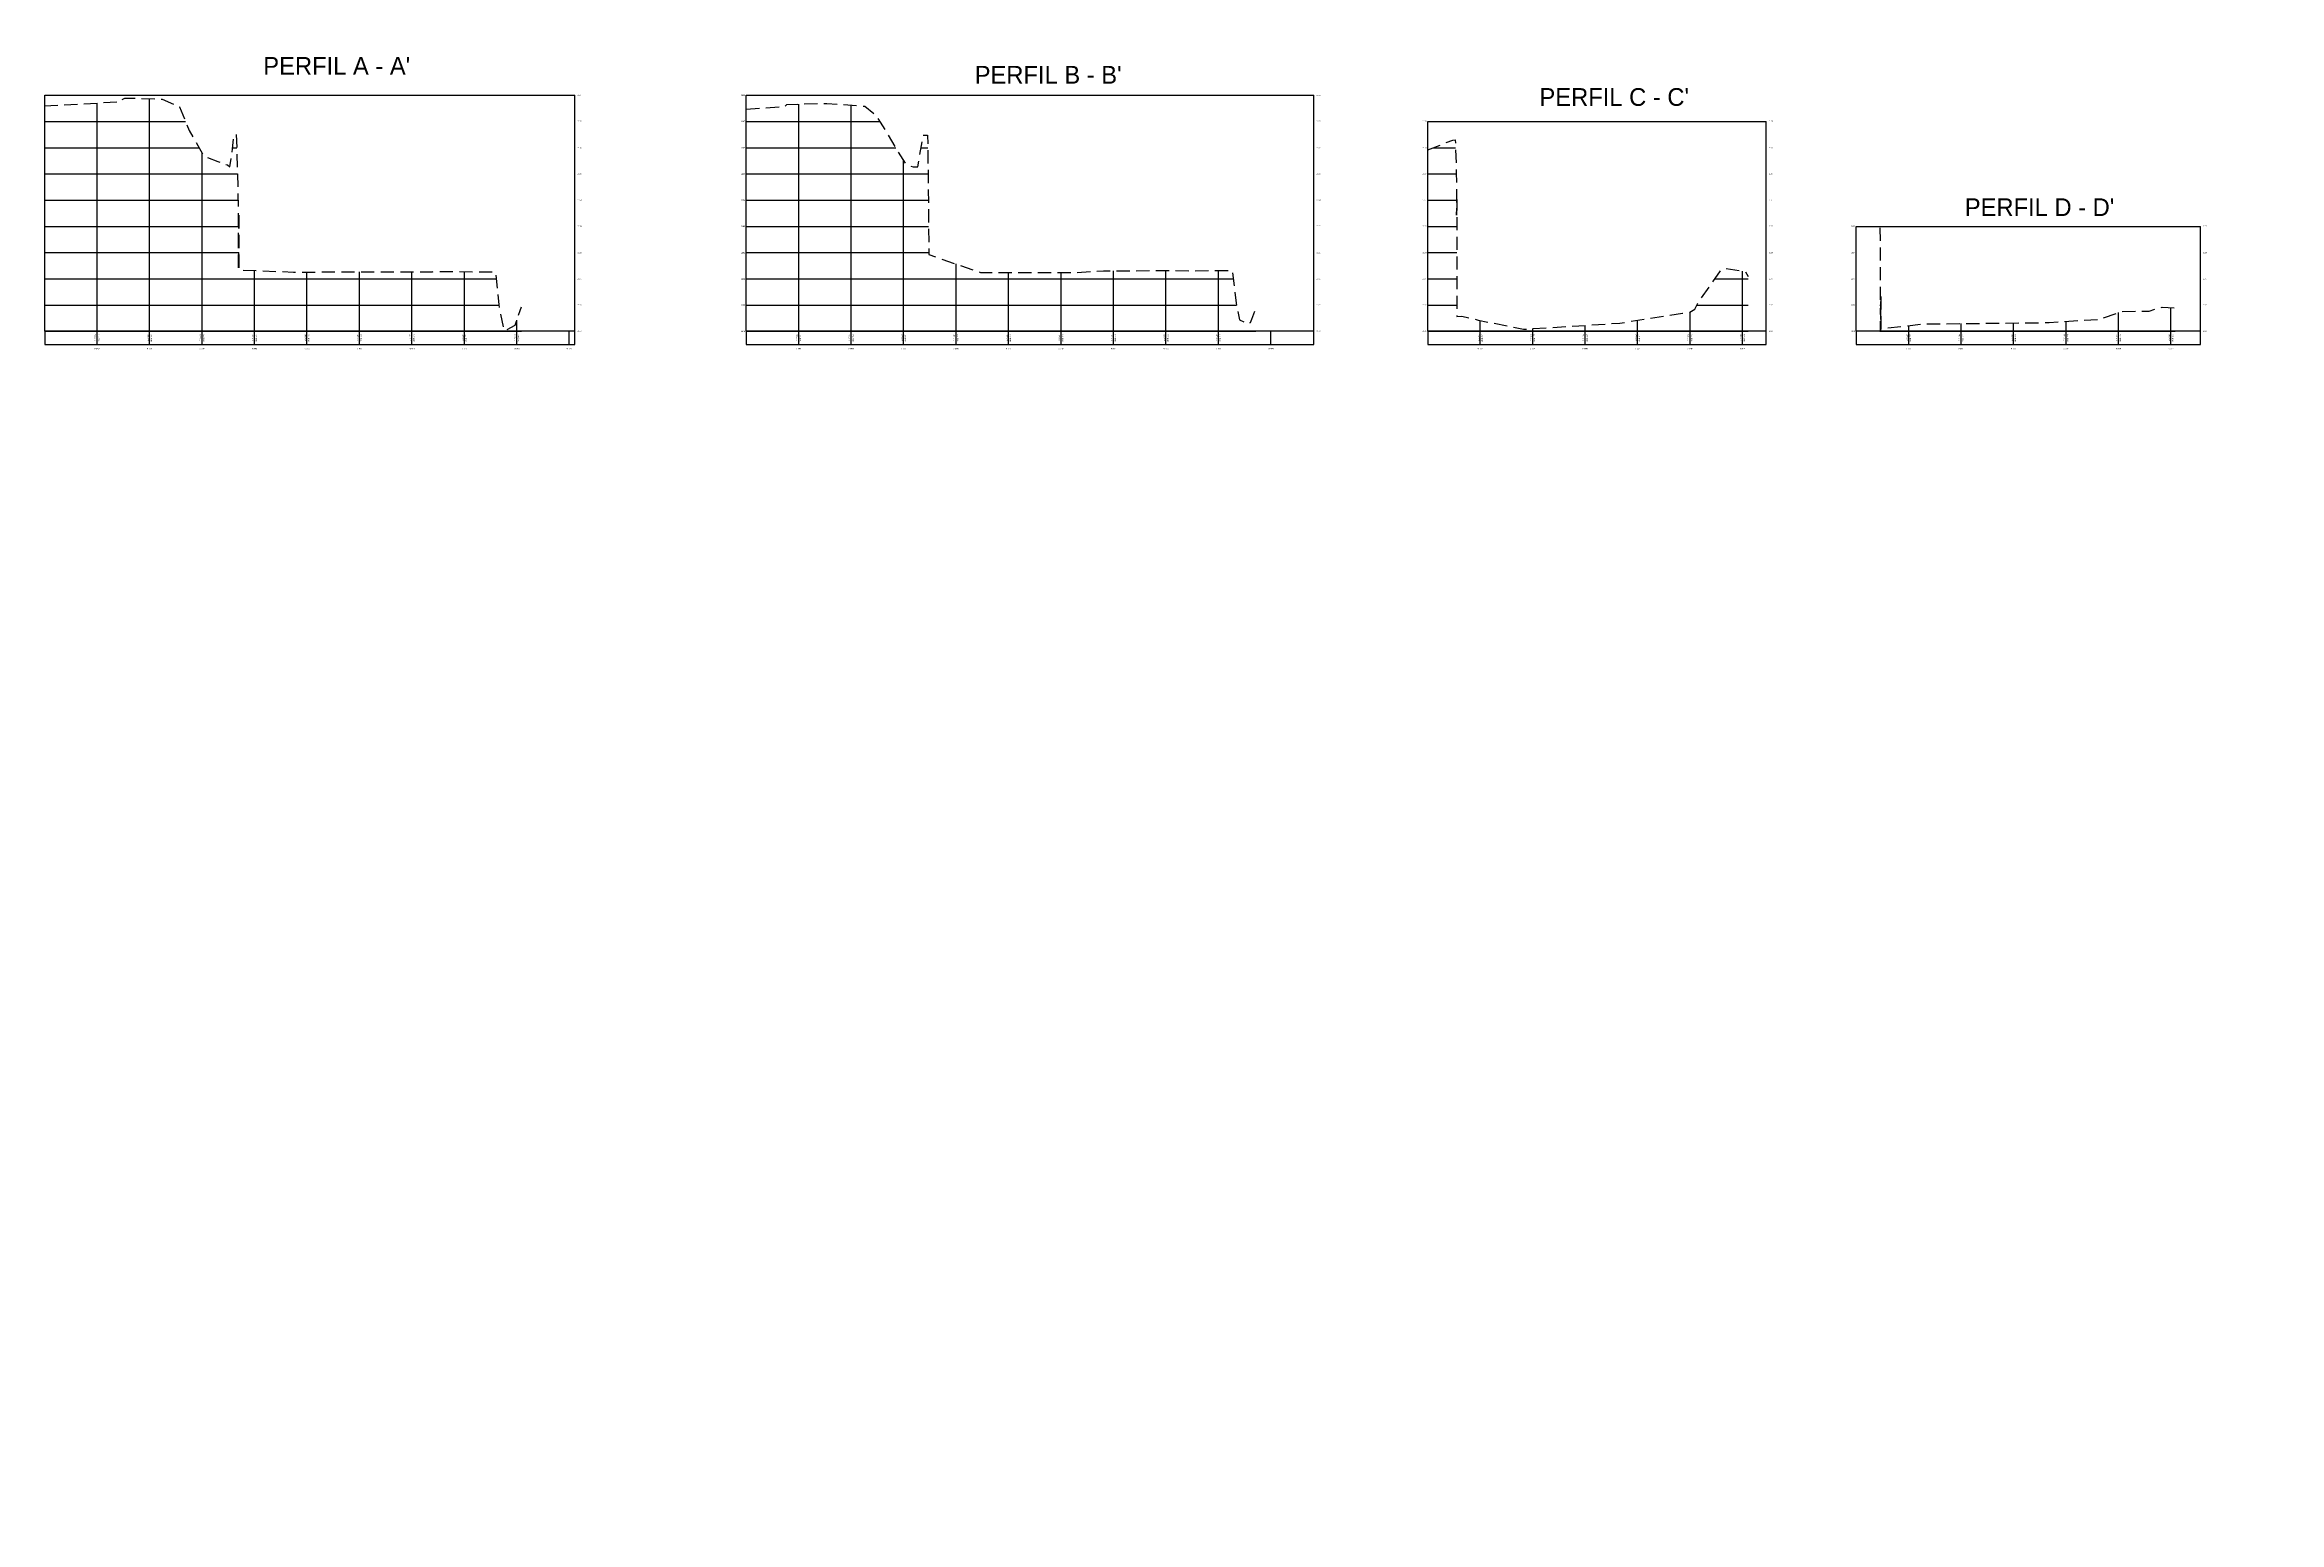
# Model space of a CAD drawing. Header units: inches. Extents: x 2908 to 3459, y -3172 to -55.
# Drawn here: x 3163.9 to 3249.1, y -176.5 to -120.2 of the extents above; entities that cross this region are included whole.
import ezdxf

# ---------------------------------------------------------------- set-up
doc = ezdxf.new("R2010")
doc.units = ezdxf.units.IN
doc.header["$MEASUREMENT"] = 0
doc.linetypes.add('DASHED', pattern=[0.75, 0.5, -0.25])
for name, color, linetype in [('C-ROAD-PROF', 1, 'DASHED'), ('C-ROAD-PROF-GRID-MAJR', 8, 'Continuous'), ('C-ROAD-PROF-TEXT', 7, 'Continuous'), ('C-ROAD-PROF-TICK', 7, 'Continuous'), ('C-ROAD-PROF-TTLB', 5, 'Continuous')]:
    doc.layers.add(name, color=color, linetype=linetype)
doc.layers.add('TEXTO 2', color=250, linetype='Continuous', lineweight=20)

msp = doc.modelspace()

# ---------------------------------------------------------------- linework, layer by layer
at = {"layer": 'C-ROAD-PROF', "color": 1, "linetype": 'DASHED', "lineweight": -3, "flags": 128}
for points in [[(3163.913, -122.555), (3164.146, -122.541), (3166.785, -122.395), (3166.87, -122.308), (3166.968, -122.257), (3167.123, -122.257), (3168.396, -122.297), (3169.048, -122.59), (3169.428, -123.491), (3169.972, -124.46), (3170.509, -124.676), (3170.887, -124.806), (3170.969, -124.879), (3171.075, -124.192), (3171.131, -123.648), (3171.22, -123.648), (3171.283, -125.848), (3171.307, -128.804), (3171.31, -126.596), (3171.312, -128.805), (3173.404, -128.887), (3178.695, -128.873), (3178.858, -128.864), (3178.883, -128.864), (3178.938, -128.865), (3181.106, -128.882), (3181.227, -130.142), (3181.413, -131.076), (3181.496, -131.111), (3181.846, -130.906), (3182.044, -130.351), (3182.097, -130.213)], [(3190.663, -122.673), (3192.132, -122.579), (3192.207, -122.497), (3193.74, -122.456), (3195.184, -122.566), (3195.567, -122.871), (3195.978, -123.509), (3196.731, -124.764), (3197.02, -124.882), (3197.203, -124.881), (3197.4, -123.74), (3197.411, -123.666), (3197.565, -123.666), (3197.578, -123.666), (3197.622, -127.794), (3197.625, -128.223), (3199.591, -128.898), (3200.614, -128.905), (3203.236, -128.902), (3204.278, -128.843), (3206.878, -128.825), (3207.573, -128.841), (3209.191, -128.821), (3209.341, -130.077), (3209.466, -130.708), (3209.815, -130.855), (3209.893, -130.809), (3209.937, -130.685), (3210.092, -130.282)], [(3216.647, -124.226), (3217.601, -123.855), (3217.695, -123.848), (3217.734, -125.093), (3217.745, -126.714), (3217.752, -126.12), (3217.753, -126.121), (3217.758, -130.585), (3217.942, -130.564), (3218.568, -130.716), (3220.29, -131.065), (3222.71, -130.916), (3223.965, -130.833), (3226.353, -130.45), (3226.637, -130.422), (3226.834, -130.305), (3226.966, -130.042), (3227.824, -128.813), (3227.964, -128.748), (3228.751, -128.863), (3228.812, -128.969), (3228.867, -129.051)], [(3233.886, -127.199), (3233.905, -131.101), (3233.905, -131.103), (3233.921, -129.785), (3233.923, -129.791), (3233.924, -131.046), (3235.556, -130.86), (3235.586, -130.868), (3235.676, -130.863), (3240.271, -130.814), (3240.332, -130.81), (3242.269, -130.683), (3243.078, -130.392), (3244.146, -130.372), (3244.647, -130.222), (3245.111, -130.249), (3245.144, -130.302)]]:
    msp.add_lwpolyline(points, dxfattribs=at)
at = {"layer": 'C-ROAD-PROF-GRID-MAJR', "color": 252, "linetype": 'Continuous', "lineweight": -3}
for p, q in [((3163.913, -131.146), (3163.913, -122.555)), ((3165.913, -131.146), (3165.913, -122.443)), ((3167.913, -131.146), (3167.913, -122.282)), ((3190.663, -131.146), (3190.663, -122.673)), ((3192.663, -131.146), (3192.663, -122.485)), ((3194.663, -131.146), (3194.663, -122.526)), ((3163.913, -123.146), (3169.282, -123.146)), ((3190.663, -123.146), (3195.744, -123.146)), ((3163.913, -124.146), (3169.796, -124.146)), ((3169.913, -131.146), (3169.913, -124.356)), ((3171.08, -124.146), (3171.234, -124.146)), ((3190.663, -124.146), (3196.36, -124.146)), ((3197.33, -124.146), (3197.583, -124.146)), ((3216.647, -131.146), (3216.647, -124.226)), ((3216.853, -124.146), (3217.704, -124.146)), ((3163.913, -125.146), (3171.263, -125.146)), ((3190.663, -125.146), (3197.593, -125.146)), ((3196.663, -131.146), (3196.663, -124.652)), ((3216.647, -125.146), (3217.734, -125.146)), ((3163.913, -126.146), (3171.285, -126.146)), ((3190.663, -126.146), (3197.604, -126.146)), ((3216.647, -126.146), (3217.741, -126.146)), ((3217.752, -126.146), (3217.753, -126.146)), ((3163.913, -127.146), (3171.293, -127.146)), ((3171.309, -127.146), (3171.31, -127.146)), ((3190.663, -127.146), (3197.615, -127.146)), ((3216.647, -127.146), (3217.754, -127.146)), ((3163.913, -128.146), (3171.301, -128.146)), ((3171.308, -128.146), (3171.312, -128.146)), ((3190.663, -128.146), (3197.625, -128.146)), ((3198.663, -131.146), (3198.663, -128.579)), ((3216.647, -128.146), (3217.755, -128.146)), ((3233.886, -128.146), (3233.891, -128.146)), ((3163.913, -129.146), (3181.131, -129.146)), ((3171.913, -131.146), (3171.913, -128.829)), ((3173.913, -131.146), (3173.913, -128.886)), ((3175.913, -131.146), (3175.913, -128.88)), ((3177.913, -131.146), (3177.913, -128.875)), ((3179.913, -131.146), (3179.913, -128.872)), ((3190.663, -129.146), (3209.23, -129.146)), ((3200.663, -131.146), (3200.663, -128.905)), ((3202.663, -131.146), (3202.663, -128.903)), ((3204.663, -131.146), (3204.663, -128.841)), ((3206.663, -131.146), (3206.663, -128.827)), ((3208.663, -131.146), (3208.663, -128.827)), ((3216.647, -129.146), (3217.756, -129.146)), ((3227.592, -129.146), (3228.867, -129.146)), ((3228.647, -131.146), (3228.647, -128.848)), ((3233.886, -129.146), (3233.896, -129.146)), ((3163.913, -130.146), (3181.228, -130.146)), ((3190.663, -130.146), (3209.354, -130.146)), ((3216.647, -130.146), (3217.757, -130.146)), ((3226.914, -130.146), (3228.867, -130.146)), ((3233.886, -130.146), (3233.9, -130.146)), ((3233.916, -130.146), (3233.923, -130.146)), ((3244.981, -131.146), (3244.981, -130.241)), ((3163.913, -131.146), (3182.097, -131.146)), ((3181.913, -131.146), (3181.913, -130.717)), ((3190.663, -131.146), (3210.092, -131.146)), ((3216.647, -131.146), (3228.867, -131.146)), ((3218.647, -131.146), (3218.647, -130.732)), ((3220.647, -131.146), (3220.647, -131.043)), ((3222.647, -131.146), (3222.647, -130.92)), ((3224.647, -131.146), (3224.647, -130.724)), ((3226.647, -131.146), (3226.647, -130.416)), ((3233.886, -131.146), (3245.144, -131.146)), ((3234.981, -131.146), (3234.981, -130.926)), ((3236.981, -131.146), (3236.981, -130.849)), ((3238.981, -131.146), (3238.981, -130.828)), ((3240.981, -131.146), (3240.981, -130.767)), ((3242.981, -131.146), (3242.981, -130.427))]:
    msp.add_line(p, q, dxfattribs=at)
at = {"layer": 'C-ROAD-PROF-TICK', "color": 7, "linetype": 'Continuous', "lineweight": -3}
for p, q in [((3165.913, -131.646), (3165.913, -131.146)), ((3167.913, -131.646), (3167.913, -131.146)), ((3169.913, -131.646), (3169.913, -131.146)), ((3171.913, -131.646), (3171.913, -131.146)), ((3173.913, -131.646), (3173.913, -131.146)), ((3175.913, -131.646), (3175.913, -131.146)), ((3177.913, -131.646), (3177.913, -131.146)), ((3179.913, -131.646), (3179.913, -131.146)), ((3181.913, -131.646), (3181.913, -131.146)), ((3183.913, -131.646), (3183.913, -131.146)), ((3192.663, -131.646), (3192.663, -131.146)), ((3194.663, -131.646), (3194.663, -131.146)), ((3196.663, -131.646), (3196.663, -131.146)), ((3198.663, -131.646), (3198.663, -131.146)), ((3200.663, -131.646), (3200.663, -131.146)), ((3202.663, -131.646), (3202.663, -131.146)), ((3204.663, -131.646), (3204.663, -131.146)), ((3206.663, -131.646), (3206.663, -131.146)), ((3208.663, -131.646), (3208.663, -131.146)), ((3210.663, -131.646), (3210.663, -131.146)), ((3218.647, -131.646), (3218.647, -131.146)), ((3220.647, -131.646), (3220.647, -131.146)), ((3222.647, -131.646), (3222.647, -131.146)), ((3224.647, -131.646), (3224.647, -131.146)), ((3226.647, -131.646), (3226.647, -131.146)), ((3228.647, -131.646), (3228.647, -131.146)), ((3234.981, -131.646), (3234.981, -131.146)), ((3236.981, -131.646), (3236.981, -131.146)), ((3238.981, -131.646), (3238.981, -131.146)), ((3240.981, -131.646), (3240.981, -131.146)), ((3242.981, -131.646), (3242.981, -131.146)), ((3244.981, -131.646), (3244.981, -131.146))]:
    msp.add_line(p, q, dxfattribs=at)
at = {"layer": 'C-ROAD-PROF-TTLB', "color": 5, "linetype": 'Continuous', "lineweight": -3}
for p, q in [((3163.913, -131.146), (3163.913, -122.146)), ((3190.663, -131.146), (3190.663, -122.146)), ((3216.647, -131.146), (3216.647, -123.146)), ((3232.981, -131.146), (3232.981, -127.146))]:
    msp.add_line(p, q, dxfattribs=at)
at = {"layer": 'C-ROAD-PROF-TTLB', "color": 255, "linetype": 'Continuous', "lineweight": -3}
for p, q in [((3163.913, -122.146), (3184.125, -122.146)), ((3184.125, -131.146), (3184.125, -122.146)), ((3190.663, -122.146), (3212.303, -122.146)), ((3212.303, -131.146), (3212.303, -122.146)), ((3216.647, -123.146), (3229.546, -123.146)), ((3229.546, -131.146), (3229.546, -123.146)), ((3232.981, -127.146), (3246.106, -127.146)), ((3246.106, -131.146), (3246.106, -127.146))]:
    msp.add_line(p, q, dxfattribs=at)
at = {"layer": 'C-ROAD-PROF-TTLB', "color": 5, "linetype": 'Continuous', "lineweight": -3}
for points in [[(3163.913, -131.646), (3184.125, -131.646), (3184.125, -131.146), (3163.913, -131.146)], [(3190.663, -131.646), (3212.303, -131.646), (3212.303, -131.146), (3190.663, -131.146)], [(3216.647, -131.646), (3229.546, -131.646), (3229.546, -131.146), (3216.647, -131.146)], [(3232.981, -131.646), (3246.106, -131.646), (3246.106, -131.146), (3232.981, -131.146)]]:
    msp.add_3dface(points, dxfattribs=at)

# ---------------------------------------------------------------- texts
at = {"layer": 'C-ROAD-PROF-TEXT', "color": 255, "linetype": 'Continuous', "lineweight": -3, "char_height": 0.05, "attachment_point": 4}
for s, insert in [('{\\C256;2188}', (3184.225, -122.146)), ('{\\C256;2188}', (3212.403, -122.146)), ('{\\C256;2187}', (3184.225, -123.146)), ('{\\C256;2187}', (3212.403, -123.146)), ('{\\C256;2189}', (3229.647, -123.146)), ('{\\C256;2186}', (3184.225, -124.146)), ('{\\C256;2186}', (3212.403, -124.146)), ('{\\C256;2188}', (3229.647, -124.146)), ('{\\C256;2185}', (3184.225, -125.146)), ('{\\C256;2185}', (3212.403, -125.146)), ('{\\C256;2187}', (3229.647, -125.146)), ('{\\C256;2184}', (3184.225, -126.146)), ('{\\C256;2184}', (3212.403, -126.146)), ('{\\C256;2186}', (3229.647, -126.146)), ('{\\C256;2183}', (3184.225, -127.146)), ('{\\C256;2183}', (3212.403, -127.146)), ('{\\C256;2185}', (3229.647, -127.146)), ('{\\C256;2185}', (3246.207, -127.146)), ('{\\C256;2182}', (3184.225, -128.146)), ('{\\C256;2182}', (3212.403, -128.146)), ('{\\C256;2184}', (3229.647, -128.146)), ('{\\C256;2184}', (3246.207, -128.146)), ('{\\C256;2181}', (3184.225, -129.146)), ('{\\C256;2181}', (3212.403, -129.146)), ('{\\C256;2183}', (3229.647, -129.146)), ('{\\C256;2183}', (3246.207, -129.146)), ('{\\C256;2180}', (3184.225, -130.146)), ('{\\C256;2180}', (3212.403, -130.146)), ('{\\C256;2182}', (3229.647, -130.146)), ('{\\C256;2182}', (3246.207, -130.146)), ('{\\C256;2179}', (3184.225, -131.146)), ('{\\C256;2179}', (3212.403, -131.146)), ('{\\C256;2181}', (3229.647, -131.146)), ('{\\C256;2181}', (3246.207, -131.146))]:
    msp.add_mtext(s, dxfattribs=dict(at, insert=insert))
at = {"layer": 'C-ROAD-PROF-TEXT', "color": 7, "linetype": 'Continuous', "lineweight": -3, "char_height": 0.05}
for s, insert, attachment_point in [('2188', (3190.613, -122.146), 6), ('2187', (3190.613, -123.146), 6), ('2189', (3216.596, -123.146), 6), ('2186', (3190.613, -124.146), 6), ('2188', (3216.596, -124.146), 6), ('2185', (3190.613, -125.146), 6), ('2187', (3216.596, -125.146), 6), ('2184', (3190.613, -126.146), 6), ('2186', (3216.596, -126.146), 6), ('2183', (3190.613, -127.146), 6), ('2185', (3216.596, -127.146), 6), ('2185', (3232.931, -127.146), 6), ('2182', (3190.613, -128.146), 6), ('2184', (3216.596, -128.146), 6), ('2184', (3232.931, -128.146), 6), ('2181', (3190.613, -129.146), 6), ('2183', (3216.596, -129.146), 6), ('2183', (3232.931, -129.146), 6), ('2180', (3190.613, -130.146), 6), ('2182', (3216.596, -130.146), 6), ('2182', (3232.931, -130.146), 6), ('2179', (3190.613, -131.146), 6), ('2181', (3216.596, -131.146), 6), ('2181', (3232.931, -131.146), 6), ('0+002', (3165.913, -131.783), 2), ('0+004', (3167.913, -131.783), 2), ('0+006', (3169.913, -131.783), 2), ('0+008', (3171.913, -131.783), 2), ('0+010', (3173.913, -131.783), 2), ('0+012', (3175.913, -131.783), 2), ('0+014', (3177.913, -131.783), 2), ('0+016', (3179.913, -131.783), 2), ('0+018', (3181.913, -131.783), 2), ('0+020', (3183.913, -131.783), 2), ('0+002', (3192.663, -131.783), 2), ('0+004', (3194.663, -131.783), 2), ('0+006', (3196.663, -131.783), 2), ('0+008', (3198.663, -131.783), 2), ('0+010', (3200.663, -131.783), 2), ('0+012', (3202.663, -131.783), 2), ('0+014', (3204.663, -131.783), 2), ('0+016', (3206.663, -131.783), 2), ('0+018', (3208.663, -131.783), 2), ('0+020', (3210.663, -131.783), 2), ('0+002', (3218.647, -131.783), 2), ('0+004', (3220.647, -131.783), 2), ('0+006', (3222.647, -131.783), 2), ('0+008', (3224.647, -131.783), 2), ('0+010', (3226.647, -131.783), 2), ('0+012', (3228.647, -131.783), 2), ('0+002', (3234.981, -131.783), 2), ('0+004', (3236.981, -131.783), 2), ('0+006', (3238.981, -131.783), 2), ('0+008', (3240.981, -131.783), 2), ('0+010', (3242.981, -131.783), 2), ('0+012', (3244.981, -131.783), 2)]:
    msp.add_mtext(s, dxfattribs=dict(at, insert=insert, attachment_point=attachment_point))
at = {"layer": 'C-ROAD-PROF-TEXT', "color": 7, "linetype": 'Continuous', "lineweight": -3, "char_height": 0.05, "rotation": 90}
for s, insert, attachment_point in [('2187.70', (3165.873, -131.396), 8), ('2187.703', (3165.953, -131.396), 2), ('2187.86', (3167.873, -131.396), 8), ('2187.864', (3167.953, -131.396), 2), ('2185.79', (3169.873, -131.396), 8), ('2185.790', (3169.953, -131.396), 2), ('2181.32', (3171.873, -131.396), 8), ('2181.317', (3171.953, -131.396), 2), ('2181.26', (3173.873, -131.396), 8), ('2181.260', (3173.953, -131.396), 2), ('2181.27', (3175.873, -131.396), 8), ('2181.266', (3175.953, -131.396), 2), ('2181.27', (3177.873, -131.396), 8), ('2181.271', (3177.953, -131.396), 2), ('2181.27', (3179.873, -131.396), 8), ('2181.274', (3179.953, -131.396), 2), ('2179.43', (3181.873, -131.396), 8), ('2179.429', (3181.953, -131.396), 2), ('2187.66', (3192.623, -131.396), 8), ('2187.661', (3192.703, -131.396), 2), ('2187.62', (3194.623, -131.396), 8), ('2187.620', (3194.703, -131.396), 2), ('2185.49', (3196.623, -131.396), 8), ('2185.494', (3196.703, -131.396), 2), ('2181.57', (3198.623, -131.396), 8), ('2181.567', (3198.703, -131.396), 2), ('2181.24', (3200.623, -131.396), 8), ('2181.241', (3200.703, -131.396), 2), ('2181.24', (3202.623, -131.396), 8), ('2181.243', (3202.703, -131.396), 2), ('2181.31', (3204.623, -131.396), 8), ('2181.305', (3204.703, -131.396), 2), ('2181.32', (3206.623, -131.396), 8), ('2181.319', (3206.703, -131.396), 2), ('2181.32', (3208.623, -131.396), 8), ('2181.318', (3208.703, -131.396), 2), ('2181.41', (3218.607, -131.396), 8), ('2181.414', (3218.687, -131.396), 2), ('2181.10', (3220.607, -131.396), 8), ('2181.103', (3220.687, -131.396), 2), ('2181.23', (3222.607, -131.396), 8), ('2181.226', (3222.687, -131.396), 2), ('2181.42', (3224.607, -131.396), 8), ('2181.422', (3224.687, -131.396), 2), ('2181.73', (3226.607, -131.396), 8), ('2181.730', (3226.687, -131.396), 2), ('2183.30', (3228.607, -131.396), 8), ('2183.298', (3228.687, -131.396), 2), ('2181.22', (3234.941, -131.396), 8), ('2181.220', (3235.021, -131.396), 2), ('2181.30', (3236.941, -131.396), 8), ('2181.297', (3237.021, -131.396), 2), ('2181.32', (3238.941, -131.396), 8), ('2181.318', (3239.021, -131.396), 2), ('2181.38', (3240.941, -131.396), 8), ('2181.379', (3241.021, -131.396), 2), ('2181.72', (3242.941, -131.396), 8), ('2181.719', (3243.021, -131.396), 2), ('2181.90', (3244.941, -131.396), 8), ('2181.905', (3245.021, -131.396), 2)]:
    msp.add_mtext(s, dxfattribs=dict(at, insert=insert, attachment_point=attachment_point))
at = {"layer": 'TEXTO 2', "color": 0, "char_height": 0.67652, "width": 6.05566, "attachment_point": 1}
for s, insert in [("PERFIL A - A'", (3172.247, -120.689)), ("PERFIL B - B'", (3199.371, -121.029)), ("PERFIL C - C'", (3220.904, -121.876)), ("PERFIL D - D'", (3237.12, -126.076))]:
    msp.add_mtext(s, dxfattribs=dict(at, insert=insert))

doc.saveas('drawing.dxf')
